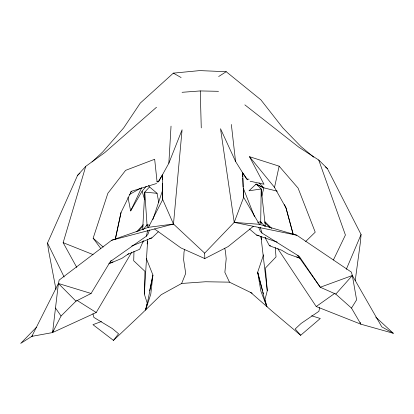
<?xml version="1.0" encoding="UTF-8"?>
<svg xmlns="http://www.w3.org/2000/svg" width="414" height="414" viewBox="0 0 414 414"><rect width="100%" height="100%" fill="white"/><g stroke="black" fill="none" stroke-linecap="round" stroke-linejoin="round"><path stroke-width="0.62" d="M162.593 183.386L162.707 199.527L173.482 224.026L204.661 253.156L204.801 258.579L180.861 247.882L154.541 228.963L111.697 240.249L59.176 280.066L58.41 283.492L52.578 332.566L31.826 336.365L20.7 343.397L36.468 327.22M259.769 224.776L260.711 221.754L261.187 188.96L256.188 184.033L248.985 190.807L261.187 188.96L265.358 226.189M133.976 251.401L133.717 260.779L144.962 271.351L144.331 294.059L147.343 303.509L145.604 310.024L146.913 303.778M142.654 229.522L144.781 192.122L149.506 186.931L148.512 185.436M156.973 181.648L158.779 181.492L168.85 163.209L171.034 126.13M144.331 294.059L147.694 239.509M244.855 104.861L299.063 147.368L318.739 160.027L327.381 168.576L361.065 234.515L360.49 241.595L355.222 280.609M154.541 228.963L173.482 224.026L182.082 129.758L168.85 163.209M147.167 244.001L147.467 241.434M184.551 249.3L183.982 252.416L183.65 259.925L185.715 273.411L181.658 283.461L161.212 294.706L140.895 314.516L113.462 340.391L92.964 324.674L101.435 321.497M147.343 303.509L152.926 275.046L146.354 258.595M319.665 307.514L318.904 311.302L301.159 323.401L295.182 328.97L300.652 335.304L320.281 318.501L311.644 315.789M149.656 290.659L152.926 275.046L150.784 294.147L145.604 310.024M115.366 239.24L121.028 212.465L131.378 191.299L156.611 183.48M115.133 239.685L121.028 212.465M293.221 234.231L286.017 207.983L274.529 187.407L279.129 166.174L249.507 156.689L263.982 184.246L250.159 181.228M131.781 252.152L96.224 312.508L52.578 332.566L61.06 316.001L75.974 301.175L91.08 293.474L110.403 261.488L146.339 236.203L147.762 230.282M261.855 196.013L263.832 187.852L259.029 182.828M265.084 299.948L266.895 306.727L264.794 300.316L267.273 290.721L265.395 268.081L276.024 256.913L275.238 247.562M76.807 267.516L63.156 242.682L85.729 166.361L104.685 152.652L156.502 107.257M108.784 263.863L121.887 258.352L127.74 254.372L139.658 249.28L143.379 240.876M100.819 248.55L93.145 238.205L107.868 193.291L125.613 170.345L154.67 159.266L157.092 182.025M149.438 229.889L148.026 234.138L146.339 236.203M152.869 219.57L162.754 189.835M263.532 254.817L257.674 272.2L260.867 291.151L266.895 306.727M52.578 332.566L53.442 330.134M375.741 317.103L393.3 333.275L360.873 324.188L351.507 308.109L356.604 299.85L352.345 275.507L351.382 272.127L296.776 235.219L234.215 222.38L243.655 197.328L242.651 172.824L235.545 161.398L220.522 128.713L234.215 222.38L204.661 253.156M346.301 269.333L361.065 234.515M55.978 289.376L48.479 250.072L47.512 243.034L77.573 175.36L85.729 166.361M146.509 226.008L147.032 224.843L144.781 192.122L157.056 193.302L158.795 202.679M143.006 242.097L143.554 240.932M127.983 197.411L130.638 210.917L141.743 187.568M333.405 259.971L345.416 235.017L318.739 160.027M91.08 293.474L58.41 283.492L31.826 336.365L32.665 335.397M111.697 240.249L148.476 227.317L162.707 199.527L162.386 175.003L157.874 182.253M130.638 210.917L142.1 191.159L146.204 186.362M113.462 340.391L118.57 333.767L112.287 328.53L93.895 317.414L92.922 313.672M110.403 261.488L111.169 260.525M143.078 229.775L147.032 224.843L149.537 225.18M130.539 192.246L131.378 191.299M297.759 255.412L320.281 287.249L335.795 294.116L352.345 275.507L381.78 326.858L393.3 333.275M136.791 231.705L143.249 224.579M138.271 231.028L143.172 225.868M305.656 241.522L315.225 232.171L298.096 188.127L279.129 166.174M131.693 246.045L151.876 237.905L158.283 231.83M77.573 175.36L79.907 173.192M92.027 161.915L102.75 151.938L123.677 127.9L140.279 103.081L173.347 73.138L199.724 70.603L226.204 71.705L260.851 99.805L282.86 127.9L300.973 146.551L313.688 157.154M127.74 254.372L128.723 253.58M253.384 226.282L228.124 246.599L204.801 258.579M277.82 248.726L316.218 306.531L335.019 293.184M218.654 76.533L226.204 71.705M129.251 194.647L140.656 188.184M352.345 275.507L320.281 287.249L299.244 256.354L261.99 233.061L260.199 231.09L258.791 227.519M110.145 262.88L113.053 261.886M149.387 238.469L151.876 237.905M257.606 222.349L260.711 221.754L264.924 226.468M148.476 227.317L173.482 224.026M182.067 92.301L200.262 90.935L218.509 91.313M181.658 283.461L205.541 281.753L229.475 282.162L252.183 293.221M265.095 237.631L269.436 245.75L270.699 245.776M249.042 179.179L246.62 179.107L242.651 172.824L242.764 176.69M234.215 222.38L259.361 224.305L296.776 235.219M249.363 228.932L256.571 235.064L259.092 235.488M255.79 184.132L263.832 187.852L277.297 191.17M296.672 256.903L298.447 257.399M256.571 235.064L277.173 242.097M300.419 258.424L287.663 253.844L281.608 250.191L269.436 245.75M316.218 306.531L360.873 324.188L360.123 322.402M63.156 242.682L93.062 254.584M256.188 184.033L263.832 187.852M173.347 73.138L181.13 77.553M76.73 300.197L96.224 312.508M325.425 166.946L327.381 168.576M149.506 186.931L157.056 193.302M300.652 335.304L271.853 310.961L250.501 292.279M93.145 238.205L103.205 247.018M335.795 294.116L351.507 308.109M264.66 222.566L269.835 227.452M264.96 221.733L271.801 228.502M58.41 283.492L75.974 301.175M249.507 156.689L274.529 187.407M242.651 172.824L247.572 179.816M55.497 308.026L61.06 316.001M259.361 224.305L243.655 197.328L243.241 190.233M260.711 221.754L261.596 223.456M47.512 243.034L64.139 276.997M229.475 282.162L224.869 272.345L226.194 258.766L225.444 251.293L224.704 248.209M284.465 204.568L286.017 207.983L293.133 234.412M243.323 188.251L254.574 216.812M147.032 224.843L147.912 227.219M265.27 237.569L265.71 238.759M142.1 191.159L144.709 199.817M260.235 227.224L261.99 233.061M262.616 290.7L257.674 272.2L264.794 300.316M262.942 291.932L263.439 293.78M261.493 239.618L260.939 236.435L267.273 290.721M231.354 124.49L235.545 161.398M242.801 177.984L243.07 187.009M200.262 90.935L201.266 127.9M162.386 175.003L162.5 179.516"/></g></svg>
